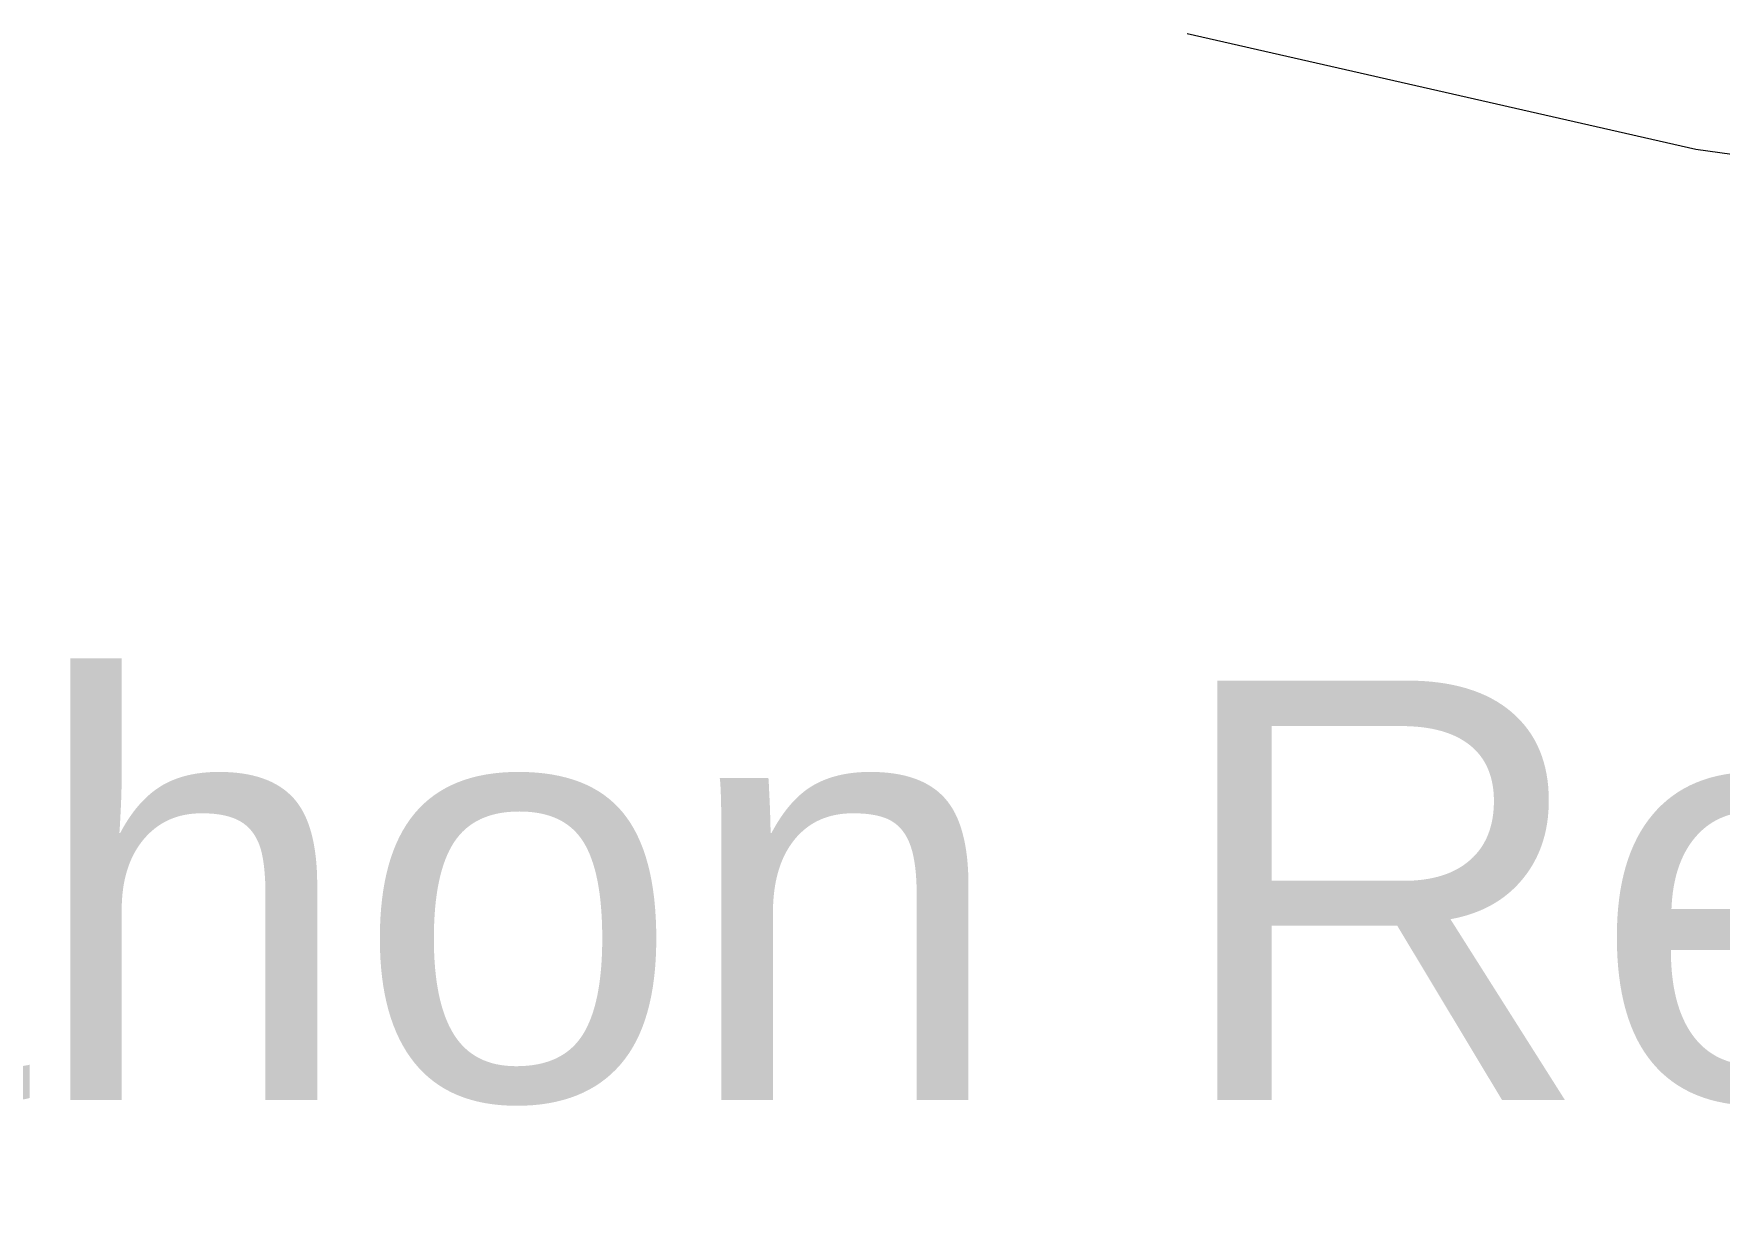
# Model space of a CAD drawing. Header units: inches. Extents: x -460 to 10305, y -938 to 5356.
# Drawn here: x 1165.4 to 1401.4, y -938.2 to -771.3 of the extents above; entities that cross this region are included whole.
import ezdxf
from ezdxf.enums import TextEntityAlignment as Align

# ---------------------------------------------------------------- set-up
doc = ezdxf.new("R2010")
doc.units = ezdxf.units.IN
doc.header["$MEASUREMENT"] = 0
doc.layers.add('01-0263-G-DWG-BFP-ARCH$0$SP-HIDDEN', color=143, linetype='Continuous', lineweight=9)
doc.layers.add('01-0263-G-DWG-BFP-ARCH$0$SP-PRINT_TEXT', color=250, linetype='Continuous', lineweight=13)
doc.styles.add('01-0263-G-DWG-BFP-ARCH$0$ARIAL', font='ARIAL', dxfattribs={"height": 0.2})

# ---------------------------------------------------------------- blocks, each defined once
blk = doc.blocks.new('01-0263-G-DWG-BFP-ARCH', base_point=(1295.16, 1352.86))
at = {"layer": '01-0263-G-DWG-BFP-ARCH$0$SP-HIDDEN', "lineweight": 13}
for p, q in [((2693.03, 562.12), (2621.79, 578.34)), ((2760.12, 552.69), (2693.03, 562.12))]:
    blk.add_line(p, q, dxfattribs=at)
at = {"layer": '01-0263-G-DWG-BFP-ARCH$0$SP-PRINT_TEXT', "linetype": 'Continuous', "style": '01-0263-G-DWG-BFP-ARCH$0$ARIAL'}
blk.add_text('0263 UConn Brien McMahon Residence Hall & Dining - G', height=58.6919, dxfattribs=at).set_placement((2589.58, 429.1), align=Align.CENTER)

msp = doc.modelspace()

# ---------------------------------------------------------------- block references
msp.add_blockref('01-0263-G-DWG-BFP-ARCH', (0.26, 3.26))

doc.saveas('drawing.dxf')
